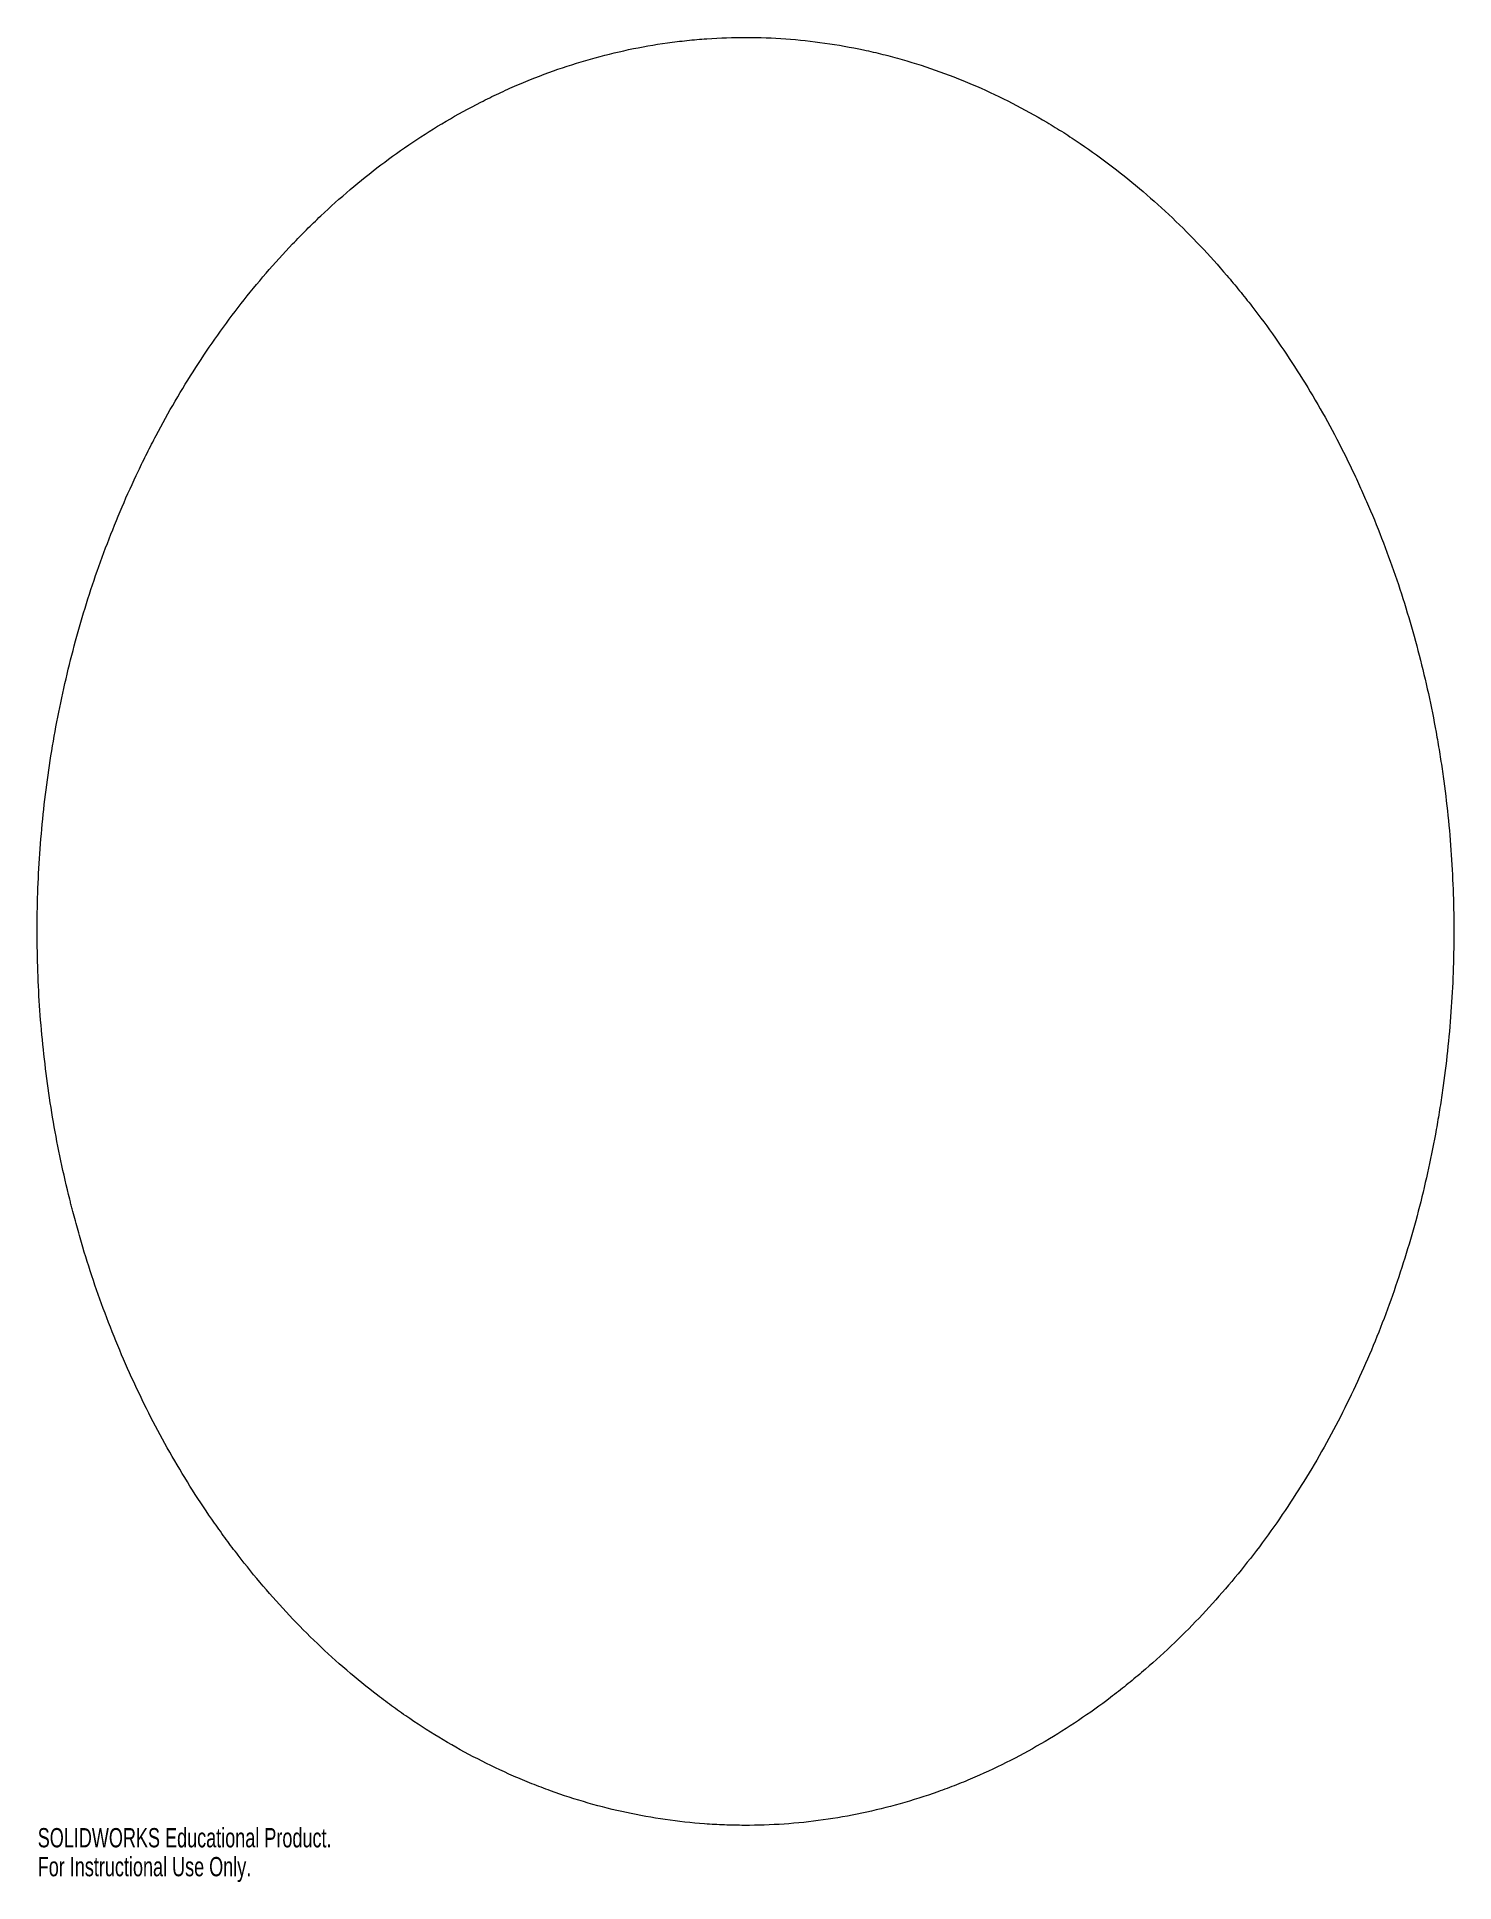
# Model space of a CAD drawing. Header units: millimetres. Extents: x -178 to 178, y -242 to 221.
import ezdxf

# ---------------------------------------------------------------- set-up
doc = ezdxf.new("R2010")
doc.units = ezdxf.units.MM
doc.styles.add('SLDTEXTSTYLE0', font='TXT', dxfattribs={"width": 0.7})

msp = doc.modelspace()

# ---------------------------------------------------------------- linework, layer by layer
at = {"color": 7, "linetype": 'Continuous', "lineweight": 15}
msp.add_open_spline([(-169.48, -70.85), (-169.38, -71.25), (-169.28, -71.66), (-169.08, -72.46), (-168.77, -73.67), (-168.45, -74.88), (-167.8, -77.29), (-167.35, -78.89), (-165.97, -83.68), (-164.99, -86.85), (-162.9, -93.16), (-161.79, -96.3), (-159.46, -102.53), (-158.23, -105.62), (-154.38, -114.79), (-151.58, -120.78), (-145.49, -132.49), (-142.2, -138.21), (-136.89, -146.59), (-135.05, -149.34), (-132.19, -153.43), (-131.22, -154.78), (-129.25, -157.46), (-128.25, -158.79), (-123.17, -165.37), (-118.88, -170.41), (-109.82, -180.02), (-105.05, -184.6), (-97.51, -191.08), (-94.93, -193.18), (-90.96, -196.22), (-89.62, -197.22), (-86.93, -199.17), (-85.57, -200.12), (-78.71, -204.78), (-73.04, -208.16), (-64.23, -212.7), (-61.24, -214.12), (-56.68, -216.12), (-55.15, -216.76), (-52.06, -217.99), (-50.5, -218.59), (-42.65, -221.42), (-36.29, -223.25), (-23.4, -226.02), (-16.87, -226.97), (-8.61, -227.57), (-6.95, -227.66), (-3.62, -227.79), (-1.95, -227.82), (3.06, -227.83), (6.37, -227.72), (16.25, -227.04), (22.76, -226.13), (35.61, -223.43), (41.95, -221.64), (49.79, -218.85), (51.35, -218.26), (54.45, -217.04), (55.99, -216.41), (60.56, -214.43), (63.56, -213.03), (72.37, -208.53), (78.04, -205.19), (86.25, -199.67), (88.94, -197.75), (92.9, -194.74), (94.2, -193.72), (96.79, -191.64), (98.08, -190.57), (104.42, -185.18), (109.21, -180.62), (118.29, -171.08), (122.57, -166.09), (130.66, -155.71), (134.47, -150.32), (139.85, -141.94), (141.59, -139.1), (144.92, -133.37), (146.52, -130.48), (151.11, -121.73), (153.92, -115.81), (159.04, -103.77), (161.36, -97.67), (165.54, -85.29), (167.4, -79.01), (170.66, -66.29), (172.06, -59.84), (173.53, -51.68), (173.81, -50.04), (174.34, -46.77), (174.59, -45.14), (175.29, -40.23), (175.7, -36.96), (176.75, -27.13), (177.22, -20.58), (177.7, -7.47), (177.71, -0.91), (177.28, 12.21), (176.84, 18.77), (175.82, 28.63), (175.42, 31.91), (174.73, 36.84), (174.49, 38.48), (173.97, 41.76), (173.7, 43.39), (172.26, 51.53), (170.88, 57.98), (167.66, 70.73), (165.82, 77.05), (161.65, 89.53), (159.33, 95.71), (156.11, 103.33), (155.45, 104.85), (154.1, 107.88), (153.4, 109.39), (151.28, 113.89), (149.81, 116.86), (145.22, 125.64), (141.92, 131.35), (134.84, 142.45), (131.05, 147.85), (125.98, 154.39), (124.95, 155.68), (122.85, 158.25), (121.79, 159.53), (118.54, 163.32), (116.33, 165.79), (109.51, 172.99), (104.74, 177.54), (94.72, 186.12), (89.47, 190.14), (82.59, 194.8), (81.2, 195.71), (78.39, 197.49), (76.98, 198.36), (72.7, 200.89), (69.81, 202.49), (61.01, 207), (54.97, 209.64), (45.64, 213), (42.49, 214.02), (37.68, 215.39), (36.07, 215.82), (32.85, 216.63), (31.24, 217), (23.16, 218.72), (16.65, 219.65), (3.54, 220.59), (-3.06, 220.61), (-10.54, 220.09), (-11.37, 220.03), (-13.03, 219.88), (-13.85, 219.8), (-16.33, 219.54), (-17.97, 219.34), (-22.87, 218.66), (-26.11, 218.09), (-35.73, 216.06), (-42.02, 214.27), (-51.28, 210.98), (-54.34, 209.78), (-58.89, 207.82), (-60.4, 207.14), (-63.4, 205.73), (-64.89, 205), (-72.31, 201.23), (-77.99, 197.88), (-88.91, 190.55), (-94.14, 186.58), (-101.66, 180.19), (-104.12, 177.99), (-107.72, 174.58), (-108.91, 173.43), (-111.26, 171.09), (-112.43, 169.9), (-118.15, 163.89), (-122.45, 158.9), (-130.53, 148.55), (-134.32, 143.2), (-141.42, 132.17), (-144.74, 126.49), (-148.59, 119.19), (-149.35, 117.72), (-150.83, 114.76), (-151.56, 113.27), (-153.7, 108.78), (-155.06, 105.77), (-158.94, 96.69), (-161.28, 90.56), (-165.47, 78.17), (-167.33, 71.92), (-170.58, 59.28), (-171.98, 52.89), (-174.32, 40), (-175.27, 33.5), (-176.35, 23.64), (-176.65, 20.34), (-177.13, 13.75), (-177.32, 10.46), (-177.69, 0.61), (-177.72, -5.95), (-177.31, -19.02), (-176.88, -25.54), (-175.56, -38.54), (-174.68, -45.03), (-172.44, -57.97), (-171.09, -64.42), (-169.48, -70.85)], degree=3, knots=[0, 0, 0, 0, 0.000977, 0.000977, 0.001953, 0.003906, 0.003906, 0.007812, 0.007812, 0.015625, 0.015625, 0.023437, 0.023437, 0.03125, 0.03125, 0.046875, 0.046875, 0.0625, 0.0625, 0.070312, 0.070312, 0.074219, 0.074219, 0.078125, 0.078125, 0.09375, 0.09375, 0.109375, 0.109375, 0.117187, 0.117187, 0.121094, 0.121094, 0.125, 0.125, 0.140625, 0.140625, 0.148437, 0.148437, 0.152344, 0.152344, 0.15625, 0.15625, 0.171875, 0.171875, 0.1875, 0.1875, 0.191406, 0.191406, 0.195312, 0.195312, 0.203125, 0.203125, 0.21875, 0.21875, 0.234375, 0.234375, 0.238281, 0.238281, 0.242187, 0.242187, 0.25, 0.25, 0.265625, 0.265625, 0.273437, 0.273437, 0.277344, 0.277344, 0.28125, 0.28125, 0.296875, 0.296875, 0.3125, 0.3125, 0.328125, 0.328125, 0.335937, 0.335937, 0.34375, 0.34375, 0.359375, 0.359375, 0.375, 0.375, 0.390625, 0.390625, 0.40625, 0.40625, 0.410156, 0.410156, 0.414062, 0.414062, 0.421875, 0.421875, 0.4375, 0.4375, 0.453125, 0.453125, 0.46875, 0.46875, 0.476562, 0.476562, 0.480469, 0.480469, 0.484375, 0.484375, 0.5, 0.5, 0.515625, 0.515625, 0.53125, 0.53125, 0.535156, 0.535156, 0.539062, 0.539062, 0.546875, 0.546875, 0.5625, 0.5625, 0.578125, 0.578125, 0.582031, 0.582031, 0.585937, 0.585937, 0.59375, 0.59375, 0.609375, 0.609375, 0.625, 0.625, 0.628906, 0.628906, 0.632812, 0.632812, 0.640625, 0.640625, 0.65625, 0.65625, 0.664062, 0.664062, 0.667969, 0.667969, 0.671875, 0.671875, 0.6875, 0.6875, 0.703125, 0.703125, 0.705078, 0.705078, 0.707031, 0.707031, 0.710937, 0.710937, 0.71875, 0.71875, 0.734375, 0.734375, 0.742187, 0.742187, 0.746094, 0.746094, 0.75, 0.75, 0.765625, 0.765625, 0.78125, 0.78125, 0.789062, 0.789062, 0.792969, 0.792969, 0.796875, 0.796875, 0.8125, 0.8125, 0.828125, 0.828125, 0.84375, 0.84375, 0.847656, 0.847656, 0.851562, 0.851562, 0.859375, 0.859375, 0.875, 0.875, 0.890625, 0.890625, 0.90625, 0.90625, 0.921875, 0.921875, 0.929687, 0.929687, 0.9375, 0.9375, 0.953125, 0.953125, 0.96875, 0.96875, 0.984375, 0.984375, 1, 1, 1, 1], dxfattribs=at)

# ---------------------------------------------------------------- texts
at = {"color": 7, "linetype": 'Continuous', "char_height": 4.8336, "attachment_point": 1, "style": 'SLDTEXTSTYLE0'}
for s, insert in [('SOLIDWORKS Educational Product.', (-177.51, -228.51)), ('For Instructional Use Only.', (-177.51, -235.76))]:
    msp.add_mtext(s, dxfattribs=dict(at, insert=insert))

doc.saveas('drawing.dxf')
